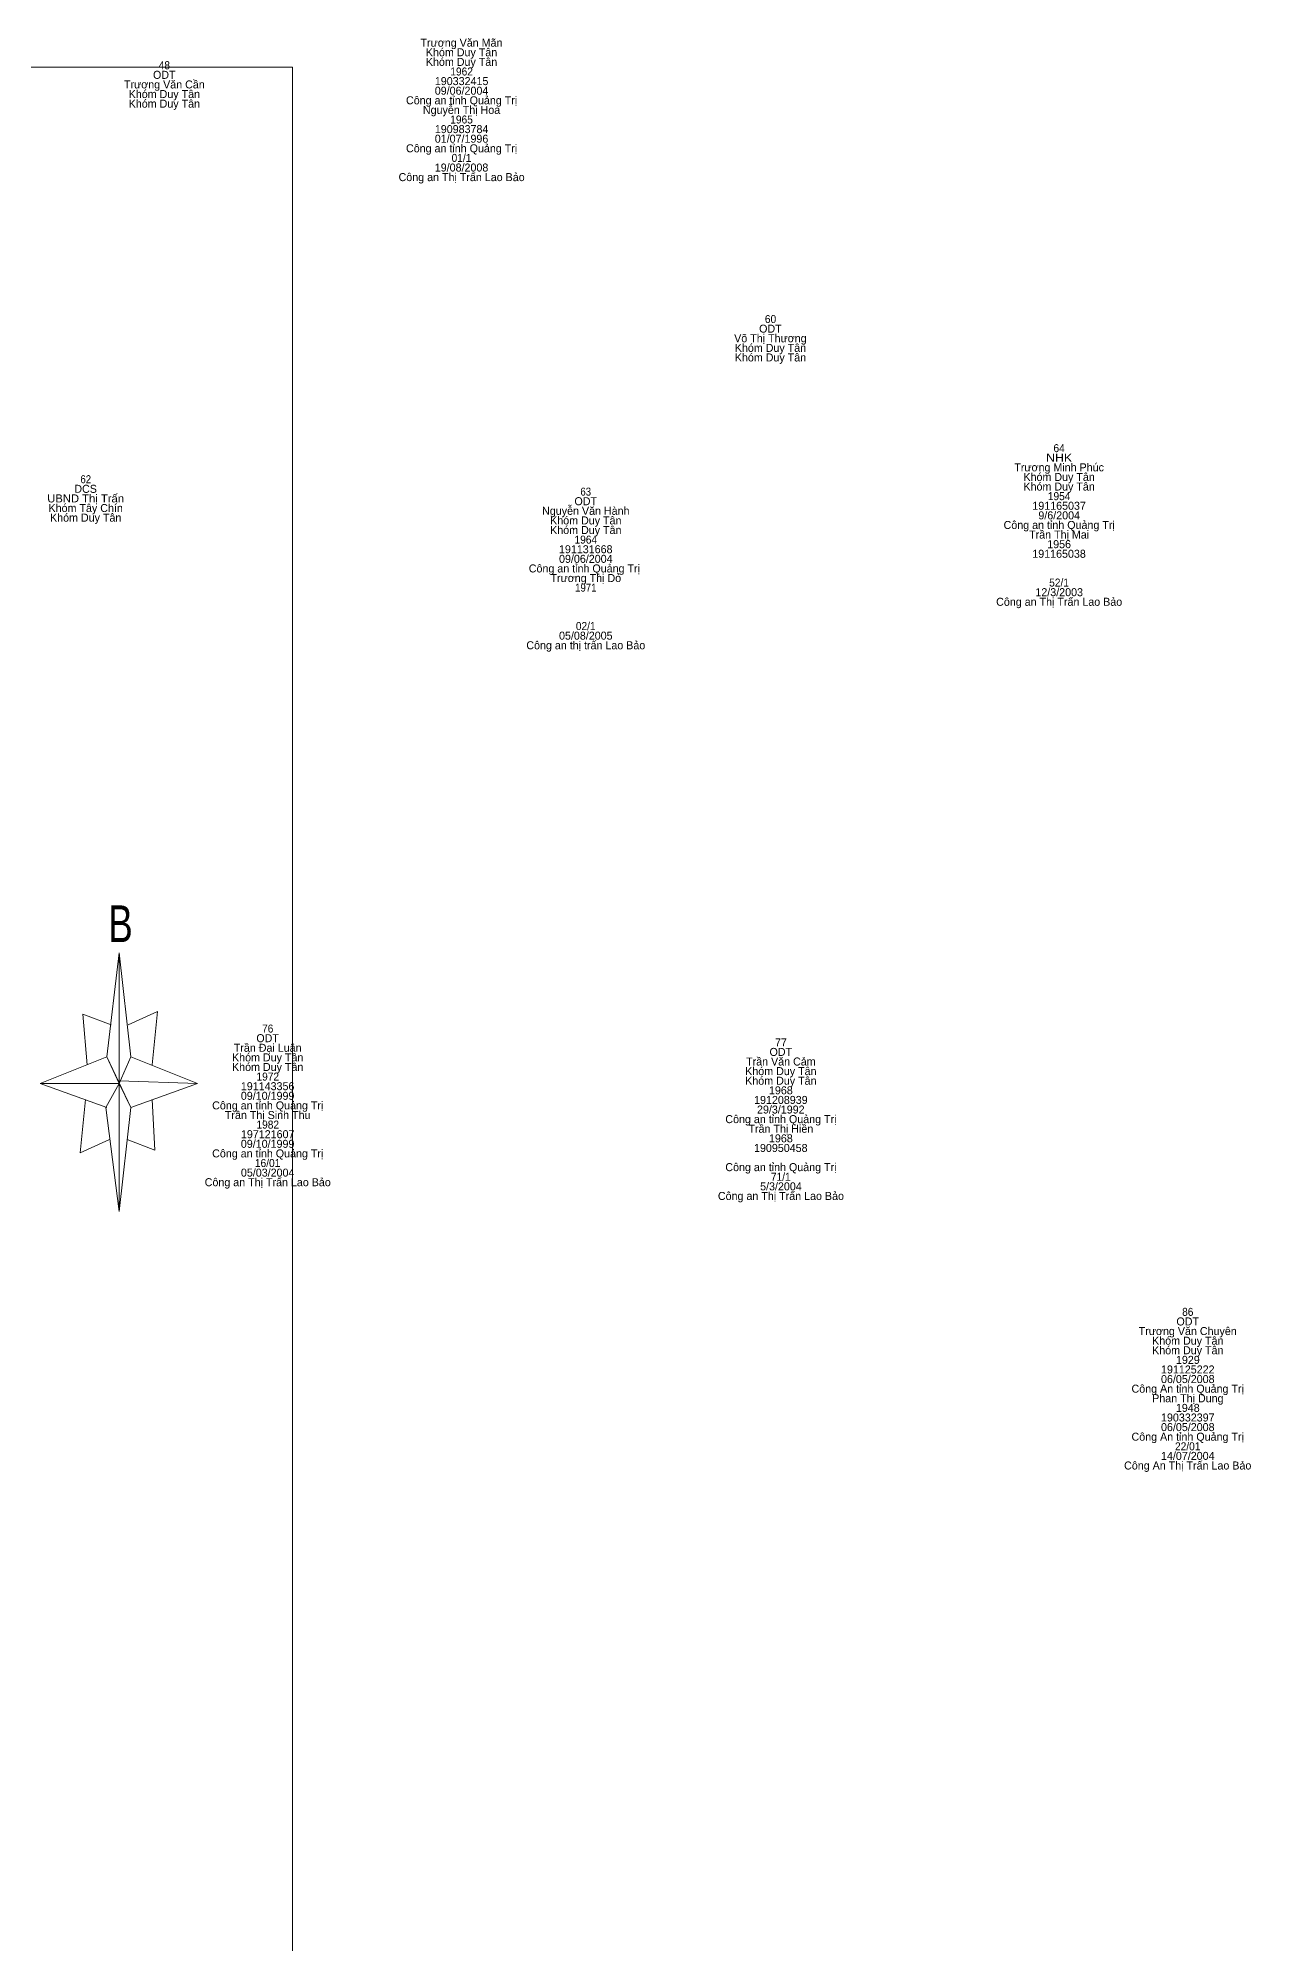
# Model space of a CAD drawing. Header units: metres. Extents: x 535887 to 536548, y 1837332 to 1837987.
# Drawn here: x 536048.3 to 536139.3, y 1837474.8 to 1837617.7 of the extents above; entities that cross this region are included whole.
import ezdxf
from ezdxf.enums import TextEntityAlignment as Align

# ---------------------------------------------------------------- set-up
doc = ezdxf.new("R2010")
doc.units = ezdxf.units.M
doc.header["$LTSCALE"] = 0.24
doc.layers.add('1', color=7, linetype='Continuous')
doc.layers.add('5', color=7, linetype='Continuous', lineweight=13)

msp = doc.modelspace()

# ---------------------------------------------------------------- linework, layer by layer
at = {"layer": '5'}
for p, q in [((536053.47, 1837541.3), (536054.39, 1837549.1)), ((536055.27, 1837541.3), (536060.27, 1837539.3)), ((536053.47, 1837537.5), (536048.47, 1837539.3)), ((536056.87, 1837538.1), (536057.07, 1837534.3)), ((536055.27, 1837537.5), (536054.39, 1837529.7)), ((536057.07, 1837534.3), (536054.99, 1837535.1))]:
    msp.add_line(p, q, dxfattribs=at)
for points in [[(535887.39, 1837615.5), (536067.39, 1837615.5), (536067.39, 1837331.98), (535887.39, 1837331.98)], [(536054.39, 1837549.1), (536055.27, 1837541.3), (536054.39, 1837539.3)], [(536054.39, 1837539.3), (536048.47, 1837539.3), (536053.47, 1837541.3), (536055.27, 1837537.5), (536060.27, 1837539.3), (536054.39, 1837539.5)], [(536054.39, 1837539.3), (536054.39, 1837529.7), (536053.39, 1837537.5)]]:
    msp.add_lwpolyline(points, close=True, dxfattribs=at)
for points in [[(536053.79, 1837543.7), (536051.67, 1837544.5), (536051.99, 1837540.7)], [(536055.07, 1837543.7), (536057.27, 1837544.7), (536056.87, 1837540.7)], [(536054.39, 1837539.3), (536053.47, 1837541.3), (536048.47, 1837539.3)], [(536054.39, 1837539.3), (536055.27, 1837537.5), (536060.27, 1837539.3)], [(536051.87, 1837538.1), (536051.47, 1837534.1), (536053.67, 1837535.1)]]:
    msp.add_lwpolyline(points, dxfattribs=at)

# ---------------------------------------------------------------- texts
at = {"layer": '1'}
for s, p in [('Trương Văn Mãn', (536080.065, 1837617.04)), ('Khóm Duy Tân', (536080.07, 1837616.32)), ('Khóm Duy Tân', (536080.07, 1837615.6)), ('ODT', (536057.775, 1837614.63)), ('190332415', (536080.075, 1837614.16)), ('Trương Văn Cần', (536057.78, 1837613.91)), ('Khóm Duy Tân', (536057.78, 1837613.19)), ('Công an tỉnh Quảng Trị', (536080.075, 1837612.72)), ('09/06/2004', (536080.07, 1837613.44)), ('Khóm Duy Tân', (536057.78, 1837612.47)), ('Nguyễn Thị Hoa', (536080.07, 1837612)), ('01/07/1996', (536080.07, 1837609.84)), ('190983784', (536080.075, 1837610.56)), ('Công an tỉnh Quảng Trị', (536080.075, 1837609.12)), ('Công an Thị Trấn Lao Bảo', (536080.075, 1837606.96)), ('19/08/2008', (536080.07, 1837607.68)), ('ODT', (536103.235, 1837595.6)), ('Võ Thị Thương', (536103.235, 1837594.88)), ('Khóm Duy Tân', (536103.24, 1837594.16)), ('Khóm Duy Tân', (536103.24, 1837593.44)), ('Trương Minh Phúc', (536124.89, 1837585.2)), ('Khóm Duy Tân', (536124.89, 1837584.48)), ('DCS', (536051.875, 1837583.59)), ('Khóm Duy Tân', (536124.89, 1837583.76)), ('Khóm Tây Chín', (536051.88, 1837582.15)), ('Khóm Duy Tân', (536051.88, 1837581.43)), ('Nguyễn Văn Hành', (536089.39, 1837581.94)), ('ODT', (536089.385, 1837582.66)), ('191165037', (536124.89, 1837582.32)), ('9/6/2004', (536124.895, 1837581.6)), ('Khóm Duy Tân', (536089.39, 1837581.22)), ('Khóm Duy Tân', (536089.39, 1837580.5)), ('Công an tỉnh Quảng Trị', (536124.895, 1837580.88)), ('Trần Thị Mai', (536124.89, 1837580.16)), ('191131668', (536089.385, 1837579.06)), ('191165038', (536124.885, 1837578.72)), ('1956', (536124.89, 1837579.44)), ('Công an tỉnh Quảng Trị ', (536089.395, 1837577.62)), ('09/06/2004', (536089.39, 1837578.34)), ('Trương Thị Dỏ', (536089.39, 1837576.9)), ('12/3/2003', (536124.895, 1837575.84)), ('Công an Thị Trấn Lao Bảo', (536124.895, 1837575.12)), ('Công an thị trấn Lao Bảo', (536089.39, 1837571.86)), ('05/08/2005', (536089.39, 1837572.58)), ('Trần Đại Luận', (536065.53, 1837541.68)), ('ODT', (536065.525, 1837542.4)), ('ODT', (536104.015, 1837541.37)), ('77', (536104.025, 1837542.09)), ('Khóm Duy Tân', (536065.53, 1837540.96)), ('Khóm Duy Tân', (536065.53, 1837540.24)), ('Khóm Duy Tân', (536104.02, 1837539.93)), ('Trần Văn Cảm', (536104.02, 1837540.65)), ('191143356', (536065.525, 1837538.8)), ('Khóm Duy Tân', (536104.02, 1837539.21)), ('1968', (536104.02, 1837538.49)), ('Công an tỉnh Quảng Trị', (536065.535, 1837537.36)), ('09/10/1999', (536065.525, 1837538.08)), ('191208939', (536104.02, 1837537.77)), ('29/3/1992', (536104.015, 1837537.05)), ('Trần Thị Sinh Thu', (536065.53, 1837536.64)), ('Công an tỉnh Quảng Trị', (536104.025, 1837536.33)), ('Trần Thị Hiền', (536104.02, 1837535.61)), ('09/10/1999', (536065.525, 1837534.48)), ('197121607', (536065.53, 1837535.2)), ('190950458', (536104.015, 1837534.17)), ('1968', (536104.02, 1837534.89)), ('Công an tỉnh Quảng Trị', (536065.535, 1837533.76)), ('Công an tỉnh Quảng Trị', (536104.025, 1837532.73)), ('Công an Thị Trấn Lao Bảo', (536065.535, 1837531.6)), ('05/03/2004', (536065.53, 1837532.32)), ('5/3/2004', (536104.025, 1837531.29)), ('Công an Thị Trấn Lao Bảo', (536104.025, 1837530.57)), ('Trương Văn Chuyên', (536134.535, 1837520.44)), ('ODT', (536134.535, 1837521.16)), ('Khóm Duy Tân', (536134.54, 1837519.72)), ('Khóm Duy Tân', (536134.54, 1837519)), ('191125222', (536134.54, 1837517.56)), ('1929', (536134.545, 1837518.28)), ('Công An tỉnh Quảng Trị', (536134.535, 1837516.12)), ('06/05/2008', (536134.54, 1837516.84)), ('Phan Thị Dung', (536134.545, 1837515.4)), ('1948', (536134.54, 1837514.68)), ('06/05/2008', (536134.54, 1837513.24)), ('190332397', (536134.54, 1837513.96)), ('Công An tỉnh Quảng Trị', (536134.535, 1837512.52)), ('Công An Thị Trấn Lao Bảo', (536134.535, 1837510.36)), ('14/07/2004', (536134.54, 1837511.08))]:
    msp.add_text(s, height=0.6, dxfattribs=at).set_placement(p, align=Align.CENTER)
for s, width, p in [('48', 0.95, (536057.78, 1837615.35)), ('1962', 0.95, (536080.075, 1837614.88)), ('1965', 0.95, (536080.07, 1837611.28)), ('01/1', 0.95, (536080.065, 1837608.4)), ('60', 0.95, (536103.245, 1837596.32)), ('NHK', 1.15, (536124.89, 1837585.92)), ('64', 0.95, (536124.89, 1837586.64)), ('62', 0.9, (536051.885, 1837584.31)), ('UBND Thị Trấn', 1.05, (536051.875, 1837582.87)), ('63', 0.9, (536089.385, 1837583.38)), ('1954', 0.95, (536124.89, 1837583.04)), ('1964', 0.95, (536089.39, 1837579.78)), ('1971', 0.9, (536089.39, 1837576.18)), ('52/1', 0.95, (536124.885, 1837576.56)), ('02/1', 0.95, (536089.385, 1837573.3)), ('76', 0.95, (536065.53, 1837543.12)), ('1972', 0.95, (536065.535, 1837539.52)), ('1982', 0.95, (536065.535, 1837535.92)), ('16/01', 0.95, (536065.525, 1837533.04)), ('71/1', 0.95, (536104.015, 1837532.01)), ('86', 0.95, (536134.54, 1837521.88)), ('22/01', 0.95, (536134.535, 1837511.8))]:
    msp.add_text(s, height=0.6, dxfattribs=dict(at, width=width)).set_placement(p, align=Align.CENTER)
at = {"layer": '5', "width": 0.75}
msp.add_text('B', height=2.756, dxfattribs=at).set_placement((536054.49, 1837549.9), align=Align.CENTER)

doc.saveas('drawing.dxf')
